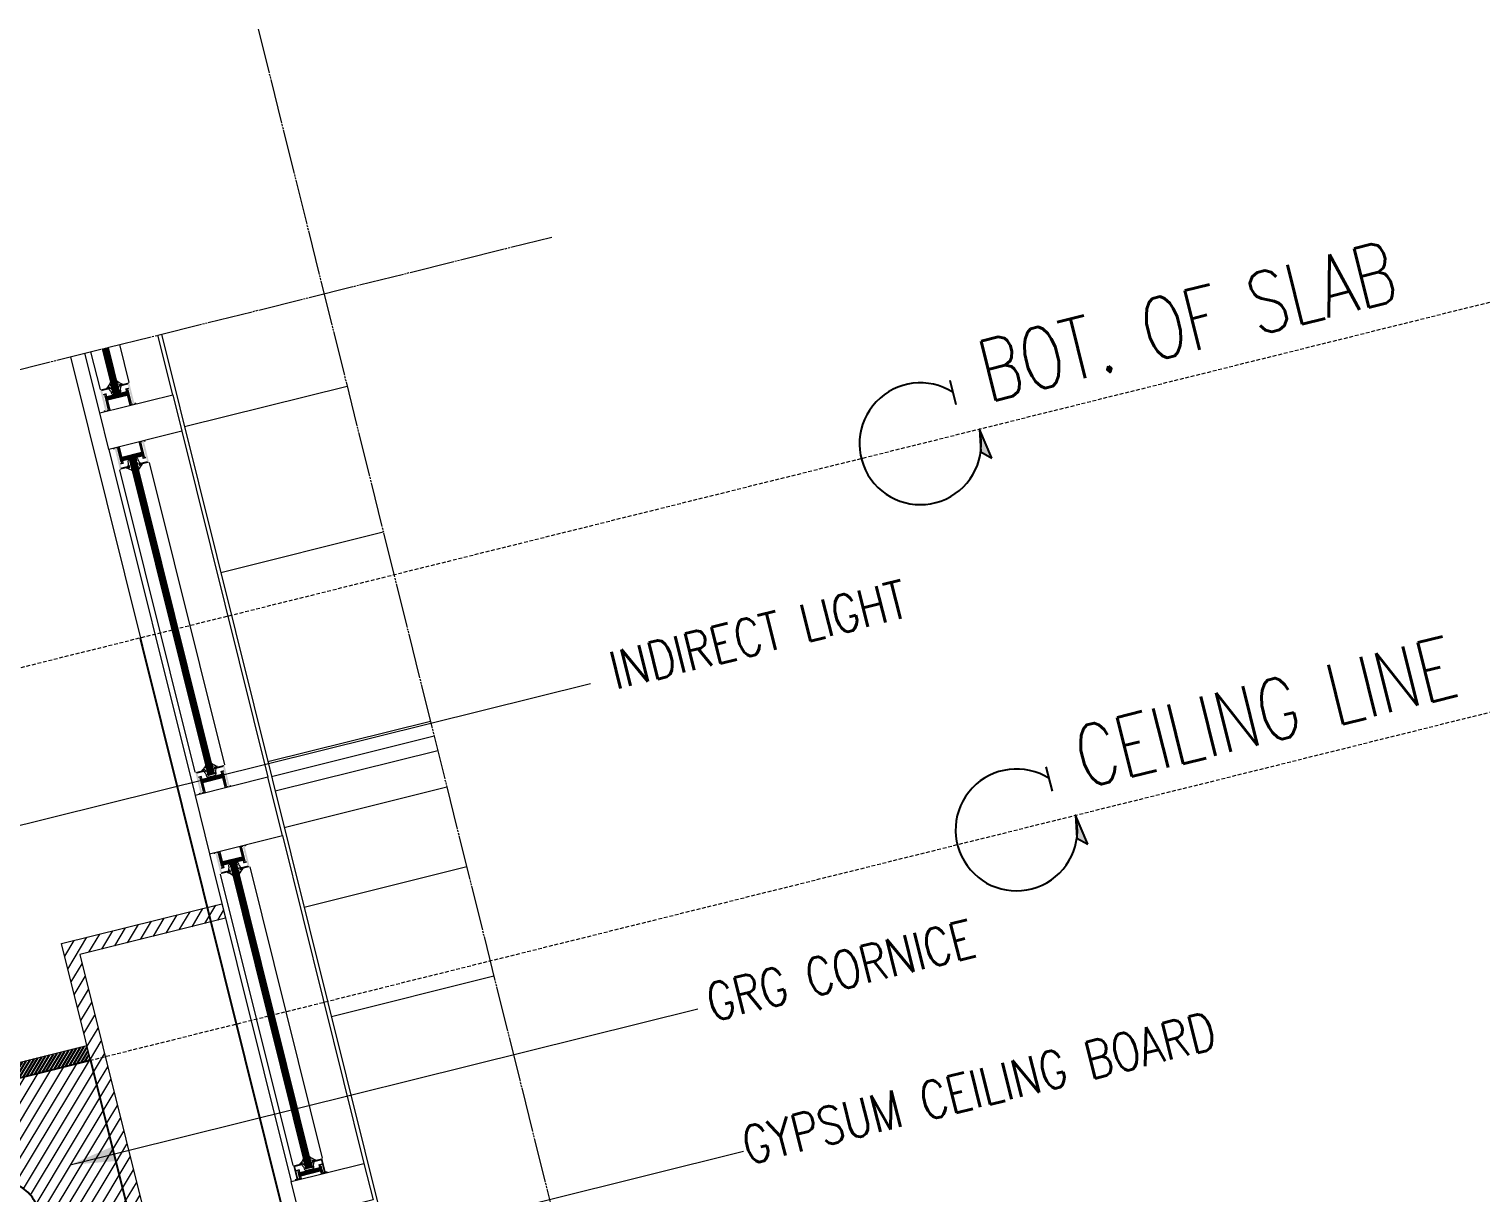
# Model space of a CAD drawing. Header units: inches. Extents: x 122939 to 389145, y 29603 to 574065.
# Drawn here: x 354276 to 356209, y 512353 to 513903 of the extents above; entities that cross this region are included whole.
import ezdxf

# ---------------------------------------------------------------- set-up
doc = ezdxf.new("R2010")
doc.units = ezdxf.units.IN
doc.header["$MEASUREMENT"] = 0
for name, pattern in [('DASHED', [0.75, 0.5, -0.25]), ('HIDDEN', [0.375, 0.25, -0.125]), ('PHANTOM-Z', [69.2, 60, -1.4, 2.5, -1.4, 2.5, -1.4])]:
    doc.linetypes.add(name, pattern=pattern)
for name, color, linetype in [('8', 8, 'Continuous'), ('A-Hidden', 8, 'HIDDEN'), ('gypsum', 31, 'Continuous'), ('Layer1', 1, 'Continuous'), ('Layer7', 8, 'Continuous')]:
    doc.layers.add(name, color=color, linetype=linetype)
for name, color, linetype, lineweight in [('a-cut', 30, 'PHANTOM-Z', 18), ('A-GLAZ', 134, 'Continuous', 18), ('A-RNDR-ALUM', 1, 'Continuous', 9), ('A-RNDR-PT36', 253, 'Continuous', 20), ('A-WALL-TILE', 8, 'Continuous', 9), ('GRC', 41, 'Continuous', 0), ('GRC Hatch', 253, 'Continuous', 0), ('ID-NOTES', 3, 'Continuous', 0)]:
    doc.layers.add(name, color=color, linetype=linetype, lineweight=lineweight)
doc.styles.add('grid_250', font='romans.shx', dxfattribs={"width": 0.75, "height": 0.75})
doc.styles.add('ID-ROMANS', font='romans.shx', dxfattribs={"width": 0.8})
doc.styles.add('ZZ-Dim All', font='romans.shx', dxfattribs={"width": 0.8})
doc.dimstyles.new('DIM 0200', dxfattribs={"dimscale": 200, "dimtxt": 1, "dimasz": 0.8, "dimexe": 0.5, "dimexo": 1, "dimgap": 0.4, "dimtad": 1, "dimdec": 0, "dimrnd": 10, "dimdsep": 46, "dimtxsty": 'ZZ-Dim All', "dimblk1": 'ARCHTICK', "dimblk2": 'ARCHTICK', "dimsah": 1, "dimcen": 1, "dimdle": 0.5, "dimclrd": 256, "dimclre": 256, "dimclrt": 256, "dimadec": 0, "dimazin": 2, "dimtfac": 1, "dimtdec": 0, "dimtix": 1, "dimtmove": 2, "dimatfit": 2, "dimfxl": 1, "dimfxlon": 1, "dimtolj": 1, "dimtzin": 0, "dimlwd": -1, "dimlwe": -1, "dimarcsym": 0})

# ---------------------------------------------------------------- blocks, each defined once
blk = doc.blocks.new('ceil003')
at = {"layer": '8'}
h = blk.add_hatch(dxfattribs=at)
h.set_pattern_fill('ANSI31', color=256, scale=30, style=0)
h.set_pattern_definition([(45, (-54370.66, -10452.2095), (-2.65165043, 2.65165043), [])])
h.paths.add_polyline_path([(2174.8, -310), (2174.8, -330), (1705.7, -330), (1705.7, -290), (1725.7, -290), (1725.7, -310)])
at = {"layer": 'GRC Hatch'}
h = blk.add_hatch(dxfattribs=at)
h.set_pattern_fill('ANSI31', color=256, scale=100, angle=-13.9714)
h.set_pattern_definition([(45, (-97644.68, -30431.668), (-8.8388348, 8.8388348), [])])
h.paths.add_polyline_path([(2174.8, -570), (2174.8, -170), (2394.8, -170), (2394.8, -190), (2194.8, -190), (2194.8, -570)])
h = blk.add_hatch(dxfattribs=at)
h.set_pattern_fill('ANSI31', color=256, scale=100, angle=-13.9714)
h.set_pattern_definition([(45, (-97644.68, -30431.668), (-8.8388348, 8.8388348), [])])
edge = h.paths.add_edge_path()
edge.add_line((1985.7, -355.3), (1985.7, -330))
edge.add_line((1985.7, -330), (2174.8, -330))
edge.add_line((2174.8, -330), (2174.8, -544.6))
edge.add_line((2174.8, -544.6), (2149.6, -544.6))
edge.add_line((2149.6, -544.6), (2149.6, -570))
edge.add_line((2149.6, -570), (2120.3, -570))
edge.add_line((2120.3, -570), (2120.3, -544.4))
edge.add_line((2120.3, -544.4), (2101.1, -544.4))
edge.add_line((2101.1, -544.4), (2101.2, -527.8))
edge.add_arc((2098.6, -485.6), 42.3, 192.2157, 273.5377, ccw=False)
edge.add_arc((2010.4, -506.5), 48.3, 14.2548, 42.8437)
edge.add_arc((2014.7, -503.5), 43.2, 43.884, 92.0552)
edge.add_line((2013.2, -460.4), (2013.1, -441.7))
edge.add_arc((2010.3, -402), 39.8, 180.8074, 273.9866, ccw=False)
edge.add_arc((1947.5, -402.8), 23, 0.6191, 29.7575)
edge.add_arc((1955, -399.3), 14.8, 32.3052, 92.8704)
edge.add_line((1954.2, -384.5), (1954.2, -355.3))
edge.add_line((1954.2, -355.3), (1985.7, -355.3))
at = {"layer": 'GRC', "elevation": 0}
blk.add_lwpolyline([(2174.8, -570), (2174.8, -170), (2394.8, -170), (2394.8, -190), (2194.8, -190), (2194.8, -570)], close=True, dxfattribs=at)
blk.add_lwpolyline([(2174.8, -330), (1705.7, -330), (1705.7, -290), (1725.7, -290), (1725.7, -310), (2174.8, -310)], dxfattribs=at)
at = {"layer": 'gypsum', "elevation": 0}
blk.add_lwpolyline([(1985.7, -355.3), (1985.7, -330), (2174.8, -330), (2174.8, -544.6), (2149.6, -544.6), (2149.6, -570), (2120.3, -570), (2120.3, -544.4), (2101.1, -544.4), (2101.2, -527.8, -0.370517), (2057.3, -494.5, 0.125394), (2045.9, -473.6, 0.213337), (2013.2, -460.4), (2013.1, -441.7, -0.43056), (1970.5, -402.6, 0.12783), (1967.5, -391.4, 0.270594), (1954.2, -384.5), (1954.2, -355.3)], format="xyb", close=True, dxfattribs=at)
blk = doc.blocks.new('_ARCHTICK')
at = {"color": 0, "linetype": 'ByBlock', "const_width": 0.15}
blk.add_lwpolyline([(-0.5, -0.5), (0.5, 0.5)], dxfattribs=at)

msp = doc.modelspace()

# ---------------------------------------------------------------- hatches: boundary and pattern name
at = {"layer": 'Layer1'}
for points in [[(355557.999, 513331.796), (355541.667, 513370.489), (355543.32, 513339.93)], [(355685.961, 512817.476), (355669.629, 512856.168), (355671.282, 512825.609)]]:
    msp.add_hatch(color=256, dxfattribs=at).paths.add_polyline_path(points)

# ---------------------------------------------------------------- linework, layer by layer
at = {"layer": 'a-cut'}
for p, q in [((354581.3, 513903.216, 0), (355758.549, 509171.474, 0)), ((348941.222, 512125.574, 0), (354972.51, 513626.148, 0))]:
    msp.add_line(p, q, dxfattribs=at)
at = {"layer": 'A-GLAZ'}
for p, q in [((354373.712, 513477.168, -0.001), (354389.009, 513415.685, -0.002)), ((354375.007, 513477.49, -0.001), (354390.304, 513416.007, -0.002)), ((354376.302, 513477.813, -0.001), (354391.599, 513416.329, -0.002)), ((354377.597, 513478.135, -0.001), (354392.894, 513416.651, -0.002)), ((354378.892, 513478.457, -0.001), (354394.189, 513416.974, -0.002)), ((354380.187, 513478.779, -0.001), (354395.484, 513417.296, -0.002)), ((354381.483, 513479.102, -0.001), (354396.78, 513417.618, -0.002)), ((354515.031, 512909.162, 0), (354410.024, 513331.217, -0.002)), ((354516.326, 512909.484, 0), (354411.319, 513331.539, -0.002)), ((354517.621, 512909.806, 0), (354412.614, 513331.862, -0.002)), ((354518.916, 512910.128, 0), (354413.909, 513332.184, -0.002)), ((354520.211, 512910.451, 0), (354415.205, 513332.506, -0.002)), ((354521.507, 512910.773, 0), (354416.5, 513332.828, -0.002)), ((354522.802, 512911.095, 0), (354417.795, 513333.151, -0.002)), ((354645.367, 512385.3, 0), (354544.025, 512792.624, 0.003)), ((354646.662, 512385.622, 0), (354545.32, 512792.946, 0.003)), ((354647.957, 512385.944, 0), (354546.615, 512793.268, 0.003)), ((354649.252, 512386.267, 0), (354547.911, 512793.59, 0.003)), ((354650.547, 512386.589, 0), (354549.206, 512793.913, 0.003)), ((354651.842, 512386.911, 0), (354550.501, 512794.235, 0.003)), ((354653.138, 512387.233, 0), (354551.796, 512794.557, 0.003))]:
    msp.add_line(p, q, dxfattribs=at)
at = {"layer": 'A-Hidden', "linetype": 'DASHED', "lineweight": 0, "ltscale": 10}
for p, q in [((348741.644, 511678.654, 0), (356655.626, 513647.64, 0)), ((348869.606, 511164.334, 0), (356783.588, 513133.319, -0.001))]:
    msp.add_line(p, q, dxfattribs=at)
at = {"layer": 'A-RNDR-ALUM'}
for p, q in [((354467.493, 513416.126, -0.004), (354447.724, 513495.582, -0.003)), ((354370.472, 513391.987, -0.004), (354350.704, 513471.444, -0.003)), ((354376.971, 513414.849, -0.002), (354377.619, 513415.01, -0.002)), ((354376.971, 513414.849, -0.002), (354377.619, 513415.01, -0.002)), ((354376.971, 513414.849, -0.002), (354381.316, 513397.386, -0.001)), ((354376.971, 513414.849, -0.002), (354381.316, 513397.386, -0.001)), ((354377.619, 513415.01, -0.002), (354381.964, 513397.547, -0.001)), ((354377.619, 513415.01, -0.002), (354381.964, 513397.547, -0.001)), ((354378.022, 513413.391, -0.002), (354407.56, 513420.74, -0.002)), ((354378.022, 513413.391, -0.002), (354407.56, 513420.74, -0.002)), ((354378.304, 513412.258, -0.002), (354407.842, 513419.607, -0.002)), ((354378.304, 513412.258, -0.002), (354407.842, 513419.607, -0.002)), ((354378.586, 513411.124, -0.002), (354408.124, 513418.473, -0.002)), ((354378.586, 513411.124, -0.002), (354408.124, 513418.473, -0.002)), ((354378.868, 513409.991, -0.002), (354408.406, 513417.34, -0.002)), ((354378.868, 513409.991, -0.002), (354408.406, 513417.34, -0.002)), ((354379.054, 513415.367, -0.002), (354379.701, 513415.528, -0.002)), ((354379.054, 513415.367, -0.002), (354379.701, 513415.528, -0.002)), ((354379.15, 513408.858, -0.002), (354408.688, 513416.207, -0.002)), ((354379.15, 513408.858, -0.002), (354408.688, 513416.207, -0.002)), ((354407.805, 513422.52, -0.002), (354407.158, 513422.359, -0.002)), ((354407.805, 513422.52, -0.002), (354407.158, 513422.359, -0.002)), ((354407.158, 513422.359, -0.002), (354411.502, 513404.896, -0.001)), ((354407.158, 513422.359, -0.002), (354411.502, 513404.896, -0.001)), ((354407.805, 513422.52, -0.002), (354412.15, 513405.057, -0.001)), ((354407.805, 513422.52, -0.002), (354412.15, 513405.057, -0.001)), ((354381.316, 513397.386, -0.001), (354381.964, 513397.547, -0.001)), ((354381.316, 513397.386, -0.001), (354381.964, 513397.547, -0.001)), ((354383.398, 513397.904, -0.001), (354384.046, 513398.065, -0.001)), ((354383.398, 513397.904, -0.001), (354384.046, 513398.065, -0.001)), ((354412.15, 513405.057, -0.001), (354411.502, 513404.896, -0.001)), ((354412.15, 513405.057, -0.001), (354411.502, 513404.896, -0.001)), ((354479.565, 513367.605, -0.005), (354594.248, 512906.657, 0.006)), ((354382.544, 513343.466, -0.005), (354497.222, 512882.54, 0.006)), ((354394.594, 513344.019, -0.001), (354395.241, 513344.181, -0.001)), ((354394.594, 513344.019, -0.001), (354395.241, 513344.181, -0.001)), ((354398.998, 513326.315, -0.002), (354394.594, 513344.019, -0.001)), ((354398.998, 513326.315, -0.002), (354394.594, 513344.019, -0.001)), ((354399.646, 513326.476, -0.002), (354395.241, 513344.181, -0.001)), ((354399.646, 513326.476, -0.002), (354395.241, 513344.181, -0.001)), ((354396.676, 513344.538, -0.001), (354397.323, 513344.699, -0.001)), ((354396.676, 513344.538, -0.001), (354397.323, 513344.699, -0.001)), ((354398.115, 513332.629, -0.002), (354427.654, 513339.978, -0.002)), ((354398.115, 513332.629, -0.002), (354427.654, 513339.978, -0.002)), ((354398.397, 513331.495, -0.002), (354427.936, 513338.844, -0.002)), ((354398.397, 513331.495, -0.002), (354427.936, 513338.844, -0.002)), ((354398.679, 513330.362, -0.002), (354428.218, 513337.711, -0.002)), ((354398.679, 513330.362, -0.002), (354428.218, 513337.711, -0.002)), ((354425.427, 513351.691, -0.001), (354424.78, 513351.53, -0.001)), ((354425.427, 513351.691, -0.001), (354424.78, 513351.53, -0.001)), ((354429.185, 513333.826, -0.002), (354424.78, 513351.53, -0.001)), ((354429.185, 513333.826, -0.002), (354424.78, 513351.53, -0.001)), ((354429.832, 513333.987, -0.002), (354425.427, 513351.691, -0.001)), ((354429.832, 513333.987, -0.002), (354425.427, 513351.691, -0.001)), ((354398.961, 513329.229, -0.002), (354428.5, 513336.578, -0.002)), ((354398.961, 513329.229, -0.002), (354428.5, 513336.578, -0.002)), ((354398.998, 513326.315, -0.002), (354399.646, 513326.476, -0.002)), ((354398.998, 513326.315, -0.002), (354399.646, 513326.476, -0.002)), ((354399.243, 513328.095, -0.002), (354428.782, 513335.445, -0.002)), ((354399.243, 513328.095, -0.002), (354428.782, 513335.445, -0.002)), ((354401.081, 513326.833, -0.002), (354401.728, 513326.995, -0.002)), ((354401.081, 513326.833, -0.002), (354401.728, 513326.995, -0.002)), ((354429.832, 513333.987, -0.002), (354429.185, 513333.826, -0.002)), ((354429.832, 513333.987, -0.002), (354429.185, 513333.826, -0.002)), ((354534.552, 512913.086, 0), (354533.904, 512912.925, 0)), ((354534.552, 512913.086, 0), (354533.904, 512912.925, 0)), ((354533.904, 512912.925, 0), (354538.252, 512895.449, 0.006)), ((354533.904, 512912.925, 0), (354538.252, 512895.449, 0.006)), ((354534.552, 512913.086, 0), (354538.899, 512895.61, 0.006)), ((354534.552, 512913.086, 0), (354538.899, 512895.61, 0.006)), ((354503.718, 512905.414, 0), (354504.365, 512905.575, 0)), ((354503.718, 512905.414, 0), (354504.365, 512905.575, 0)), ((354503.718, 512905.414, 0), (354508.066, 512887.939, 0.006)), ((354503.718, 512905.414, 0), (354508.066, 512887.939, 0.006)), ((354504.365, 512905.575, 0), (354508.713, 512888.1, 0.006)), ((354504.365, 512905.575, 0), (354508.713, 512888.1, 0.006)), ((354504.768, 512903.956, 0), (354534.307, 512911.306, 0)), ((354504.768, 512903.956, 0), (354534.307, 512911.306, 0)), ((354505.05, 512902.823, 0), (354534.589, 512910.172, 0)), ((354505.05, 512902.823, 0), (354534.589, 512910.172, 0)), ((354505.332, 512901.69, 0), (354534.871, 512909.039, 0)), ((354505.332, 512901.69, 0), (354534.871, 512909.039, 0)), ((354505.614, 512900.557, 0), (354535.153, 512907.906, 0)), ((354505.614, 512900.557, 0), (354535.153, 512907.906, 0)), ((354505.8, 512905.932, 0), (354506.448, 512906.093, 0)), ((354505.8, 512905.932, 0), (354506.448, 512906.093, 0)), ((354505.896, 512899.423, 0), (354535.435, 512906.772, 0)), ((354505.896, 512899.423, 0), (354535.435, 512906.772, 0)), ((354538.899, 512895.61, 0.006), (354538.252, 512895.449, 0.006)), ((354538.899, 512895.61, 0.006), (354538.252, 512895.449, 0.006)), ((354508.066, 512887.939, 0.006), (354508.713, 512888.1, 0.006)), ((354508.066, 512887.939, 0.006), (354508.713, 512888.1, 0.006)), ((354510.148, 512888.457, 0.006), (354510.796, 512888.618, 0.006)), ((354510.148, 512888.457, 0.006), (354510.796, 512888.618, 0.006)), ((354613.563, 512829.024, 0), (354722.17, 512392.5, 0)), ((354516.537, 512804.907, 0.003), (354625.143, 512368.383, 0)), ((354528.652, 512805.197, 0.003), (354529.299, 512805.358, 0.003)), ((354528.652, 512805.197, 0.003), (354529.299, 512805.358, 0.003)), ((354533, 512787.722, 0.003), (354528.652, 512805.197, 0.003)), ((354533, 512787.722, 0.003), (354528.652, 512805.197, 0.003)), ((354533.647, 512787.883, 0.003), (354529.299, 512805.358, 0.003)), ((354533.647, 512787.883, 0.003), (354529.299, 512805.358, 0.003)), ((354530.734, 512805.715, 0.003), (354531.382, 512805.876, 0.003)), ((354530.734, 512805.715, 0.003), (354531.382, 512805.876, 0.003)), ((354532.117, 512794.035, 0.003), (354561.655, 512801.384, 0.003)), ((354532.117, 512794.035, 0.003), (354561.655, 512801.384, 0.003)), ((354532.398, 512792.902, 0.003), (354561.937, 512800.251, 0.003)), ((354532.398, 512792.902, 0.003), (354561.937, 512800.251, 0.003)), ((354532.68, 512791.768, 0.003), (354562.219, 512799.118, 0.003)), ((354532.68, 512791.768, 0.003), (354562.219, 512799.118, 0.003)), ((354532.962, 512790.635, 0.003), (354562.501, 512797.984, 0.003)), ((354532.962, 512790.635, 0.003), (354562.501, 512797.984, 0.003)), ((354533.244, 512789.502, 0.003), (354562.783, 512796.851, 0.003)), ((354533.244, 512789.502, 0.003), (354562.783, 512796.851, 0.003)), ((354559.485, 512812.868, 0.003), (354558.838, 512812.707, 0.003)), ((354559.485, 512812.868, 0.003), (354558.838, 512812.707, 0.003)), ((354563.186, 512795.232, 0.003), (354558.838, 512812.707, 0.003)), ((354563.186, 512795.232, 0.003), (354558.838, 512812.707, 0.003)), ((354563.833, 512795.393, 0.003), (354559.485, 512812.868, 0.003)), ((354563.833, 512795.393, 0.003), (354559.485, 512812.868, 0.003)), ((354563.833, 512795.393, 0.003), (354563.186, 512795.232, 0.003)), ((354563.833, 512795.393, 0.003), (354563.186, 512795.232, 0.003)), ((354533, 512787.722, 0.003), (354533.647, 512787.883, 0.003)), ((354533, 512787.722, 0.003), (354533.647, 512787.883, 0.003)), ((354535.082, 512788.24, 0.003), (354535.729, 512788.401, 0.003)), ((354535.082, 512788.24, 0.003), (354535.729, 512788.401, 0.003)), ((354634.054, 512381.553, 0), (354634.701, 512381.714, 0)), ((354634.054, 512381.553, 0), (354634.701, 512381.714, 0)), ((354634.054, 512381.553, 0), (354635.987, 512373.782, 0)), ((354634.054, 512381.553, 0), (354635.987, 512373.782, 0)), ((354634.701, 512381.714, 0), (354636.635, 512373.943, 0)), ((354634.701, 512381.714, 0), (354636.635, 512373.943, 0)), ((354635.104, 512380.095, 0), (354664.643, 512387.444, 0)), ((354635.104, 512380.095, 0), (354664.643, 512387.444, 0)), ((354635.386, 512378.962, 0), (354664.925, 512386.311, 0)), ((354635.386, 512378.962, 0), (354664.925, 512386.311, 0)), ((354635.668, 512377.828, 0), (354665.207, 512385.177, 0)), ((354635.668, 512377.828, 0), (354665.207, 512385.177, 0)), ((354635.95, 512376.695, 0), (354665.489, 512384.044, 0)), ((354635.95, 512376.695, 0), (354665.489, 512384.044, 0)), ((354635.987, 512373.782, 0), (354636.635, 512373.943, 0)), ((354635.987, 512373.782, 0), (354636.635, 512373.943, 0)), ((354636.136, 512382.071, 0), (354636.784, 512382.232, 0)), ((354636.136, 512382.071, 0), (354636.784, 512382.232, 0)), ((354636.232, 512375.562, 0), (354665.77, 512382.911, 0)), ((354636.232, 512375.562, 0), (354665.77, 512382.911, 0)), ((354638.069, 512374.3, 0), (354638.717, 512374.461, 0)), ((354638.069, 512374.3, 0), (354638.717, 512374.461, 0)), ((354664.887, 512389.224, 0), (354664.24, 512389.063, 0)), ((354664.887, 512389.224, 0), (354664.24, 512389.063, 0)), ((354664.24, 512389.063, 0), (354666.173, 512381.292, 0)), ((354664.24, 512389.063, 0), (354666.173, 512381.292, 0)), ((354664.887, 512389.224, 0), (354666.821, 512381.453, 0)), ((354664.887, 512389.224, 0), (354666.821, 512381.453, 0)), ((354666.821, 512381.453, 0), (354666.173, 512381.292, 0)), ((354666.821, 512381.453, 0), (354666.173, 512381.292, 0))]:
    msp.add_line(p, q, dxfattribs=at)
at = {"layer": 'A-RNDR-ALUM', "elevation": -0.002}
for points in [[(354398.733, 513427.457), (354397.179, 513427.07), (354396.474, 513429.904, 0.01555259), (354397.402, 513429.601), (354400.484, 513430.368, -0.10430437), (354392.534, 513434.685), (354393.156, 513432.181, 0.01603552), (354393.986, 513431.611), (354394.287, 513430.402), (354393.8, 513429.593), (354394.484, 513426.845), (354394.97, 513427.654), (354395.544, 513425.35), (354395.057, 513424.542), (354395.741, 513421.794), (354396.227, 513422.603), (354396.542, 513421.338, -0.41421356), (354396.055, 513420.529), (354388.284, 513418.596, -0.41421356), (354387.476, 513419.082), (354387.161, 513420.347), (354387.97, 513419.861), (354387.286, 513422.608), (354386.477, 513423.095), (354385.904, 513425.398), (354386.713, 513424.912), (354386.029, 513427.659), (354385.221, 513428.146), (354384.92, 513429.356, 0.01603552), (354385.385, 513430.248), (354384.762, 513432.751, -0.10430437), (354379.761, 513425.212), (354382.844, 513425.979, 0.01555259), (354383.522, 513426.681), (354384.227, 513423.847), (354382.673, 513423.461, -0.02164637), (354385.079, 513420.423), (354385.533, 513418.599, 0.41421356), (354388.768, 513416.653), (354396.539, 513418.587, 0.41421356), (354398.485, 513421.821), (354398.031, 513423.646, -0.02164637)], [(354424.131, 513325.375), (354422.577, 513324.988), (354423.282, 513322.154, -0.01555259), (354423.959, 513322.856), (354427.042, 513323.623, 0.10430437), (354422.041, 513316.084), (354421.418, 513318.588, -0.01603552), (354421.884, 513319.48), (354421.583, 513320.689), (354420.774, 513321.176), (354420.091, 513323.923), (354420.899, 513323.437), (354420.326, 513325.741), (354419.518, 513326.227), (354418.834, 513328.975), (354419.643, 513328.488), (354419.328, 513329.753, 0.41421356), (354418.519, 513330.239), (354410.748, 513328.306, 0.41421356), (354410.262, 513327.497), (354410.576, 513326.233), (354411.063, 513327.041), (354411.746, 513324.294), (354411.26, 513323.485), (354411.833, 513321.181), (354412.32, 513321.99), (354413.003, 513319.242), (354412.517, 513318.434), (354412.818, 513317.224, -0.01603552), (354413.647, 513316.654), (354414.27, 513314.151, 0.10430437), (354406.319, 513318.467), (354409.402, 513319.234, -0.01555259), (354410.33, 513318.932), (354409.625, 513321.766), (354408.071, 513321.379, 0.02164637), (354408.773, 513325.19), (354408.319, 513327.014, -0.41421356), (354410.265, 513330.249), (354418.036, 513332.182, -0.41421356), (354421.271, 513330.236), (354421.725, 513328.412, 0.02164637)], [(354525.479, 512918.022), (354523.925, 512917.636), (354523.22, 512920.469, 0.01555259), (354524.148, 512920.167), (354527.231, 512920.934, -0.10430437), (354519.28, 512925.25), (354519.903, 512922.747, 0.01603552), (354520.732, 512922.177), (354521.033, 512920.967), (354520.547, 512920.159), (354521.23, 512917.411), (354521.717, 512918.22), (354522.29, 512915.916), (354521.803, 512915.107), (354522.487, 512912.36), (354522.974, 512913.169), (354523.288, 512911.904, -0.41421356), (354522.802, 512911.095), (354515.031, 512909.162, -0.41421356), (354514.222, 512909.648), (354513.907, 512910.913), (354514.716, 512910.426), (354514.032, 512913.174), (354513.224, 512913.66), (354512.651, 512915.964), (354513.459, 512915.478), (354512.776, 512918.225), (354511.967, 512918.712), (354511.666, 512919.921, 0.01603552), (354512.132, 512920.813), (354511.509, 512923.317, -0.10430437), (354506.508, 512915.778), (354509.591, 512916.545, 0.01555259), (354510.268, 512917.247), (354510.973, 512914.413), (354509.419, 512914.026, -0.02164637), (354511.825, 512910.989), (354512.279, 512909.165, 0.41421356), (354515.514, 512907.219), (354523.285, 512909.152, 0.41421356), (354525.231, 512912.387), (354524.777, 512914.211, -0.02164637)], [(354558.132, 512786.781), (354556.578, 512786.394), (354557.283, 512783.56, -0.01555259), (354557.961, 512784.263), (354561.043, 512785.03, 0.10430437), (354556.042, 512777.491), (354555.419, 512779.994, -0.01603552), (354555.885, 512780.886), (354555.584, 512782.096), (354554.775, 512782.582), (354554.092, 512785.33), (354554.901, 512784.843), (354554.327, 512787.147), (354553.519, 512787.634), (354552.835, 512790.381), (354553.644, 512789.895), (354553.329, 512791.159, 0.41421356), (354552.52, 512791.646), (354544.749, 512789.712, 0.41421356), (354544.263, 512788.904), (354544.578, 512787.639), (354545.064, 512788.448), (354545.748, 512785.7), (354545.261, 512784.891), (354545.834, 512782.588), (354546.321, 512783.396), (354547.004, 512780.649), (354546.518, 512779.84), (354546.819, 512778.631, -0.01603552), (354547.648, 512778.061), (354548.271, 512775.557, 0.10430437), (354540.32, 512779.874), (354543.403, 512780.641, -0.01555259), (354544.331, 512780.338), (354543.626, 512783.172), (354542.072, 512782.785, 0.02164637), (354542.774, 512786.596), (354542.32, 512788.42, -0.41421356), (354544.266, 512791.655), (354552.037, 512793.589, -0.41421356), (354555.272, 512791.643), (354555.726, 512789.819, 0.02164637)], [(354655.815, 512394.161), (354654.261, 512393.774), (354653.556, 512396.608, 0.01555259), (354654.484, 512396.305), (354657.567, 512397.072, -0.10430437), (354649.616, 512401.389), (354650.239, 512398.885, 0.01603552), (354651.068, 512398.315), (354651.369, 512397.106), (354650.883, 512396.297), (354651.566, 512393.549), (354652.053, 512394.358), (354652.626, 512392.054), (354652.139, 512391.246), (354652.823, 512388.498), (354653.309, 512389.307), (354653.624, 512388.042, -0.41421356), (354653.138, 512387.233), (354645.367, 512385.3, -0.41421356), (354644.558, 512385.786), (354644.243, 512387.051), (354645.052, 512386.565), (354644.368, 512389.312), (354643.56, 512389.799), (354642.986, 512392.102), (354643.795, 512391.616), (354643.112, 512394.363), (354642.303, 512394.85), (354642.002, 512396.06, 0.01603552), (354642.468, 512396.952), (354641.845, 512399.455, -0.10430437), (354636.844, 512391.916), (354639.926, 512392.683, 0.01555259), (354640.604, 512393.385), (354641.309, 512390.551), (354639.755, 512390.165, -0.02164637), (354642.161, 512387.127), (354642.615, 512385.303, 0.41421356), (354645.85, 512383.357), (354653.621, 512385.291, 0.41421356), (354655.567, 512388.525), (354655.113, 512390.35, -0.02164637)]]:
    msp.add_lwpolyline(points, format="xyb", close=True, dxfattribs=at)
for points in [[(354370.472, 513391.987), (354467.493, 513416.126), (354479.565, 513367.605), (354382.544, 513343.466)], [(354516.542, 512804.885), (354613.563, 512829.024), (354594.248, 512906.657), (354497.227, 512882.519)], [(354625.143, 512368.383), (354722.164, 512392.521), (354734.236, 512344.001), (354637.215, 512319.862)]]:
    msp.add_lwpolyline(points, close=True, dxfattribs=at)
at = {"layer": 'A-RNDR-ALUM', "const_width": 0.928}
for points, elevation in [([(354376.248, 513394.849, 0.41421356), (354375.905, 513394.278)], -0.001), ([(354376.248, 513394.849, 0.41421356), (354375.905, 513394.278)], -0.001), ([(354417.949, 513405.241, -0.41421356), (354418.519, 513404.898)], -0.001), ([(354417.949, 513405.241, -0.41421356), (354418.519, 513404.898)], -0.001), ([(354388.927, 513343.886, -0.41421356), (354388.357, 513344.229)], -0.001), ([(354388.927, 513343.886, -0.41421356), (354388.357, 513344.229)], -0.001), ([(354430.636, 513354.246, 0.41421356), (354430.979, 513354.816)], -0.001), ([(354430.636, 513354.246, 0.41421356), (354430.979, 513354.816)], -0.001), ([(354544.698, 512895.794, -0.41421356), (354545.269, 512895.451)], 0.006), ([(354544.698, 512895.794, -0.41421356), (354545.269, 512895.451)], 0.006), ([(354502.998, 512885.402, 0.41421356), (354502.655, 512884.832)], 0.006), ([(354502.998, 512885.402, 0.41421356), (354502.655, 512884.832)], 0.006), ([(354564.694, 512815.423, 0.41421356), (354565.037, 512815.994)], 0.003), ([(354564.694, 512815.423, 0.41421356), (354565.037, 512815.994)], 0.003), ([(354522.985, 512805.064, -0.41421356), (354522.415, 512805.407)], 0.003), ([(354522.985, 512805.064, -0.41421356), (354522.415, 512805.407)], 0.003), ([(354630.919, 512371.244, 0.41421356), (354630.576, 512370.674)], 0), ([(354630.919, 512371.244, 0.41421356), (354630.576, 512370.674)], 0), ([(354672.62, 512381.637, -0.41421356), (354673.19, 512381.294)], 0), ([(354672.62, 512381.637, -0.41421356), (354673.19, 512381.294)], 0)]:
    msp.add_lwpolyline(points, format="xyb", dxfattribs=dict(at, elevation=elevation))
at = {"layer": 'A-RNDR-ALUM'}
for points in [[(354372.584, 513422.188, -0.002), (354372.294, 513423.354, -0.002), (354382.996, 513424.779, -0.002), (354382.706, 513425.945, -0.002)], [(354372.584, 513422.188, -0.002), (354372.294, 513423.354, -0.002), (354382.996, 513424.779, -0.002), (354382.706, 513425.945, -0.002)], [(354372.874, 513421.023, -0.002), (354372.584, 513422.189, -0.002), (354383.286, 513423.614, -0.002), (354382.996, 513424.78, -0.002)], [(354372.874, 513421.023, -0.002), (354372.584, 513422.189, -0.002), (354383.286, 513423.614, -0.002), (354382.996, 513424.78, -0.002)], [(354374.71, 513417.063, -0.002), (354375.161, 513415.25, -0.002), (354379.372, 513418.223, -0.002), (354378.01, 513415.959, -0.002)], [(354374.71, 513417.063, -0.002), (354375.161, 513415.25, -0.002), (354379.372, 513418.223, -0.002), (354378.01, 513415.959, -0.002)], [(354378.526, 513413.887, -0.002), (354380.339, 513414.338, -0.002), (354378.01, 513415.959, -0.002), (354379.372, 513418.223, -0.002)], [(354378.526, 513413.887, -0.002), (354380.339, 513414.338, -0.002), (354378.01, 513415.959, -0.002), (354379.372, 513418.223, -0.002)], [(354407.837, 513430.959, -0.002), (354407.547, 513432.125, -0.002), (354397.425, 513428.369, -0.002), (354397.135, 513429.535, -0.002)], [(354407.837, 513430.959, -0.002), (354407.547, 513432.125, -0.002), (354397.425, 513428.369, -0.002), (354397.135, 513429.535, -0.002)], [(354408.127, 513429.794, -0.002), (354407.837, 513430.96, -0.002), (354397.714, 513427.204, -0.002), (354397.424, 513428.369, -0.002)], [(354408.127, 513429.794, -0.002), (354407.837, 513430.96, -0.002), (354397.714, 513427.204, -0.002), (354397.424, 513428.369, -0.002)], [(354408.902, 513425.57, -0.002), (354409.353, 513423.757, -0.002), (354404.24, 513424.41, -0.002), (354406.504, 513423.048, -0.002)], [(354408.902, 513425.57, -0.002), (354409.353, 513423.757, -0.002), (354404.24, 513424.41, -0.002), (354406.504, 513423.048, -0.002)], [(354407.02, 513420.976, -0.002), (354405.206, 513420.525, -0.002), (354406.504, 513423.048, -0.002), (354404.24, 513424.41, -0.002)], [(354407.02, 513420.976, -0.002), (354405.206, 513420.525, -0.002), (354406.504, 513423.048, -0.002), (354404.24, 513424.41, -0.002)], [(354408.309, 513415.795, -0.001), (354406.495, 513415.344, -0.001), (354411.235, 513404.031, -0.001), (354409.873, 513401.767, -0.001)], [(354408.309, 513415.795, -0.001), (354406.495, 513415.344, -0.001), (354411.235, 513404.031, -0.001), (354409.873, 513401.767, -0.001)], [(354378.012, 513393.84, -0.001), (354376.362, 513394.392, -0.001), (354377.561, 513395.653, -0.001), (354376.136, 513395.299, -0.001)], [(354378.012, 513393.84, -0.001), (354376.362, 513394.392, -0.001), (354377.561, 513395.653, -0.001), (354376.136, 513395.299, -0.001)], [(354379.815, 513408.706, -0.001), (354381.628, 513409.157, -0.001), (354382.741, 513396.942, -0.001), (354385.006, 513395.58, -0.001)], [(354379.815, 513408.706, -0.001), (354381.628, 513409.157, -0.001), (354382.741, 513396.942, -0.001), (354385.006, 513395.58, -0.001)], [(354382.741, 513396.942, -0.001), (354385.006, 513395.58, -0.001), (354379.892, 513396.233, -0.001), (354380.343, 513394.42, -0.001)], [(354382.741, 513396.942, -0.001), (354385.006, 513395.58, -0.001), (354379.892, 513396.233, -0.001), (354380.343, 513394.42, -0.001)], [(354411.235, 513404.031, -0.001), (354409.873, 513401.767, -0.001), (354414.085, 513404.74, -0.001), (354414.536, 513402.927, -0.001)], [(354411.235, 513404.031, -0.001), (354409.873, 513401.767, -0.001), (354414.085, 513404.74, -0.001), (354414.536, 513402.927, -0.001)], [(354416.867, 513403.507, -0.001), (354418.066, 513404.768, -0.001), (354416.416, 513405.32, -0.001), (354417.841, 513405.675, -0.001)], [(354416.867, 513403.507, -0.001), (354418.066, 513404.768, -0.001), (354416.416, 513405.32, -0.001), (354417.841, 513405.675, -0.001)], [(354419.199, 513404.087, -0.001), (354418.973, 513404.994, -0.001), (354416.867, 513403.507, -0.001), (354418.066, 513404.768, -0.001)], [(354419.199, 513404.087, -0.001), (354418.973, 513404.994, -0.001), (354416.867, 513403.507, -0.001), (354418.066, 513404.768, -0.001)], [(354375.681, 513393.26, -0.001), (354375.455, 513394.166, -0.001), (354378.012, 513393.84, -0.001), (354376.362, 513394.392, -0.001)], [(354375.681, 513393.26, -0.001), (354375.455, 513394.166, -0.001), (354378.012, 513393.84, -0.001), (354376.362, 513394.392, -0.001)], [(354387.682, 513345.024, -0.001), (354387.907, 513344.117, -0.001), (354390.013, 513345.604, -0.001), (354388.814, 513344.343, -0.001)], [(354387.682, 513345.024, -0.001), (354387.907, 513344.117, -0.001), (354390.013, 513345.604, -0.001), (354388.814, 513344.343, -0.001)], [(354390.013, 513345.604, -0.001), (354388.814, 513344.343, -0.001), (354390.464, 513343.791, -0.001), (354389.039, 513343.436, -0.001)], [(354390.013, 513345.604, -0.001), (354388.814, 513344.343, -0.001), (354390.464, 513343.791, -0.001), (354389.039, 513343.436, -0.001)], [(354395.645, 513345.079, -0.001), (354397.007, 513347.344, -0.001), (354392.795, 513344.371, -0.001), (354392.344, 513346.184, -0.001)], [(354395.645, 513345.079, -0.001), (354397.007, 513347.344, -0.001), (354392.795, 513344.371, -0.001), (354392.344, 513346.184, -0.001)], [(354398.632, 513333.074, -0.001), (354400.445, 513333.525, -0.001), (354395.645, 513345.079, -0.001), (354397.007, 513347.344, -0.001)], [(354398.632, 513333.074, -0.001), (354400.445, 513333.525, -0.001), (354395.645, 513345.079, -0.001), (354397.007, 513347.344, -0.001)], [(354424.139, 513352.169, -0.001), (354421.874, 513353.531, -0.001), (354426.988, 513352.878, -0.001), (354426.537, 513354.691, -0.001)], [(354424.139, 513352.169, -0.001), (354421.874, 513353.531, -0.001), (354426.988, 513352.878, -0.001), (354426.537, 513354.691, -0.001)], [(354427.126, 513340.163, -0.001), (354425.312, 513339.712, -0.001), (354424.139, 513352.169, -0.001), (354421.874, 513353.531, -0.001)], [(354427.126, 513340.163, -0.001), (354425.312, 513339.712, -0.001), (354424.139, 513352.169, -0.001), (354421.874, 513353.531, -0.001)], [(354431.2, 513355.851, -0.001), (354431.425, 513354.944, -0.001), (354428.868, 513355.271, -0.001), (354430.519, 513354.719, -0.001)], [(354431.2, 513355.851, -0.001), (354431.425, 513354.944, -0.001), (354428.868, 513355.271, -0.001), (354430.519, 513354.719, -0.001)], [(354428.868, 513355.271, -0.001), (354430.519, 513354.719, -0.001), (354429.32, 513353.458, -0.001), (354430.744, 513353.812, -0.001)], [(354428.868, 513355.271, -0.001), (354430.519, 513354.719, -0.001), (354429.32, 513353.458, -0.001), (354430.744, 513353.812, -0.001)], [(354398.038, 513323.299, -0.002), (354397.587, 513325.112, -0.002), (354402.701, 513324.459, -0.002), (354400.436, 513325.821, -0.002)], [(354398.038, 513323.299, -0.002), (354397.587, 513325.112, -0.002), (354402.701, 513324.459, -0.002), (354400.436, 513325.821, -0.002)], [(354398.272, 513318.94, -0.002), (354398.562, 513317.775, -0.002), (354408.684, 513321.531, -0.002), (354408.974, 513320.365, -0.002)], [(354398.272, 513318.94, -0.002), (354398.562, 513317.775, -0.002), (354408.684, 513321.531, -0.002), (354408.974, 513320.365, -0.002)], [(354398.562, 513317.775, -0.002), (354398.852, 513316.61, -0.002), (354408.974, 513320.366, -0.002), (354409.264, 513319.2, -0.002)], [(354398.562, 513317.775, -0.002), (354398.852, 513316.61, -0.002), (354408.974, 513320.366, -0.002), (354409.264, 513319.2, -0.002)], [(354399.921, 513327.893, -0.002), (354401.734, 513328.345, -0.002), (354400.436, 513325.821, -0.002), (354402.701, 513324.459, -0.002)], [(354399.921, 513327.893, -0.002), (354401.734, 513328.345, -0.002), (354400.436, 513325.821, -0.002), (354402.701, 513324.459, -0.002)], [(354433.525, 513327.711, -0.002), (354433.815, 513326.545, -0.002), (354423.113, 513325.121, -0.002), (354423.403, 513323.955, -0.002)], [(354433.525, 513327.711, -0.002), (354433.815, 513326.545, -0.002), (354423.113, 513325.121, -0.002), (354423.403, 513323.955, -0.002)], [(354433.815, 513326.546, -0.002), (354434.105, 513325.38, -0.002), (354423.402, 513323.956, -0.002), (354423.692, 513322.79, -0.002)], [(354433.815, 513326.546, -0.002), (354434.105, 513325.38, -0.002), (354423.402, 513323.956, -0.002), (354423.692, 513322.79, -0.002)], [(354428.415, 513334.983, -0.002), (354426.601, 513334.532, -0.002), (354428.93, 513332.91, -0.002), (354427.568, 513330.646, -0.002)], [(354428.415, 513334.983, -0.002), (354426.601, 513334.532, -0.002), (354428.93, 513332.91, -0.002), (354427.568, 513330.646, -0.002)], [(354432.231, 513331.806, -0.002), (354431.78, 513333.619, -0.002), (354427.568, 513330.646, -0.002), (354428.93, 513332.91, -0.002)], [(354432.231, 513331.806, -0.002), (354431.78, 513333.619, -0.002), (354427.568, 513330.646, -0.002), (354428.93, 513332.91, -0.002)], [(354499.33, 512912.754, 0), (354499.04, 512913.92, 0), (354509.742, 512915.345, 0), (354509.452, 512916.51, 0)], [(354499.33, 512912.754, 0), (354499.04, 512913.92, 0), (354509.742, 512915.345, 0), (354509.452, 512916.51, 0)], [(354499.62, 512911.589, 0), (354499.33, 512912.755, 0), (354510.032, 512914.18, 0), (354509.742, 512915.345, 0)], [(354499.62, 512911.589, 0), (354499.33, 512912.755, 0), (354510.032, 512914.18, 0), (354509.742, 512915.345, 0)], [(354534.583, 512921.525, 0), (354534.293, 512922.691, 0), (354524.171, 512918.934, 0), (354523.881, 512920.1, 0)], [(354534.583, 512921.525, 0), (354534.293, 512922.691, 0), (354524.171, 512918.934, 0), (354523.881, 512920.1, 0)], [(354534.873, 512920.36, 0), (354534.583, 512921.526, 0), (354524.461, 512917.769, 0), (354524.171, 512918.935, 0)], [(354534.873, 512920.36, 0), (354534.583, 512921.526, 0), (354524.461, 512917.769, 0), (354524.171, 512918.935, 0)], [(354535.649, 512916.136, 0), (354536.1, 512914.323, 0), (354530.986, 512914.976, 0), (354533.251, 512913.614, 0)], [(354535.649, 512916.136, 0), (354536.1, 512914.323, 0), (354530.986, 512914.976, 0), (354533.251, 512913.614, 0)], [(354533.766, 512911.542, 0), (354531.953, 512911.091, 0), (354533.251, 512913.614, 0), (354530.986, 512914.976, 0)], [(354533.766, 512911.542, 0), (354531.953, 512911.091, 0), (354533.251, 512913.614, 0), (354530.986, 512914.976, 0)], [(354501.456, 512907.629, 0), (354501.907, 512905.816, 0), (354506.119, 512908.789, 0), (354504.756, 512906.525, 0)], [(354501.456, 512907.629, 0), (354501.907, 512905.816, 0), (354506.119, 512908.789, 0), (354504.756, 512906.525, 0)], [(354505.272, 512904.452, 0), (354507.085, 512904.904, 0), (354504.756, 512906.525, 0), (354506.119, 512908.789, 0)], [(354505.272, 512904.452, 0), (354507.085, 512904.904, 0), (354504.756, 512906.525, 0), (354506.119, 512908.789, 0)], [(354506.561, 512899.272, 0.006), (354508.374, 512899.723, 0.006), (354509.491, 512887.495, 0.006), (354511.755, 512886.133, 0.006)], [(354506.561, 512899.272, 0.006), (354508.374, 512899.723, 0.006), (354509.491, 512887.495, 0.006), (354511.755, 512886.133, 0.006)], [(354535.055, 512906.361, 0.006), (354533.242, 512905.91, 0.006), (354537.985, 512894.584, 0.006), (354536.623, 512892.32, 0.006)], [(354535.055, 512906.361, 0.006), (354533.242, 512905.91, 0.006), (354537.985, 512894.584, 0.006), (354536.623, 512892.32, 0.006)], [(354537.985, 512894.584, 0.006), (354536.623, 512892.32, 0.006), (354540.834, 512895.293, 0.006), (354541.286, 512893.48, 0.006)], [(354537.985, 512894.584, 0.006), (354536.623, 512892.32, 0.006), (354540.834, 512895.293, 0.006), (354541.286, 512893.48, 0.006)], [(354543.617, 512894.06, 0.006), (354544.816, 512895.321, 0.006), (354543.166, 512895.873, 0.006), (354544.59, 512896.228, 0.006)], [(354543.617, 512894.06, 0.006), (354544.816, 512895.321, 0.006), (354543.166, 512895.873, 0.006), (354544.59, 512896.228, 0.006)], [(354545.948, 512894.64, 0.006), (354545.723, 512895.547, 0.006), (354543.617, 512894.06, 0.006), (354544.816, 512895.321, 0.006)], [(354545.948, 512894.64, 0.006), (354545.723, 512895.547, 0.006), (354543.617, 512894.06, 0.006), (354544.816, 512895.321, 0.006)], [(354502.43, 512883.813, 0.006), (354502.204, 512884.72, 0.006), (354504.761, 512884.393, 0.006), (354503.111, 512884.945, 0.006)], [(354502.43, 512883.813, 0.006), (354502.204, 512884.72, 0.006), (354504.761, 512884.393, 0.006), (354503.111, 512884.945, 0.006)], [(354504.761, 512884.393, 0.006), (354503.111, 512884.945, 0.006), (354504.31, 512886.206, 0.006), (354502.886, 512885.852, 0.006)], [(354504.761, 512884.393, 0.006), (354503.111, 512884.945, 0.006), (354504.31, 512886.206, 0.006), (354502.886, 512885.852, 0.006)], [(354509.491, 512887.495, 0.006), (354511.755, 512886.133, 0.006), (354506.642, 512886.786, 0.006), (354507.093, 512884.973, 0.006)], [(354509.491, 512887.495, 0.006), (354511.755, 512886.133, 0.006), (354506.642, 512886.786, 0.006), (354507.093, 512884.973, 0.006)], [(354558.197, 512813.346, 0.003), (354555.933, 512814.708, 0.003), (354561.046, 512814.055, 0.003), (354560.595, 512815.868, 0.003)], [(354558.197, 512813.346, 0.003), (354555.933, 512814.708, 0.003), (354561.046, 512814.055, 0.003), (354560.595, 512815.868, 0.003)], [(354561.127, 512801.57, 0.003), (354559.314, 512801.119, 0.003), (354558.197, 512813.346, 0.003), (354555.933, 512814.708, 0.003)], [(354561.127, 512801.57, 0.003), (354559.314, 512801.119, 0.003), (354558.197, 512813.346, 0.003), (354555.933, 512814.708, 0.003)], [(354565.258, 512817.029, 0.003), (354565.483, 512816.122, 0.003), (354562.927, 512816.449, 0.003), (354564.577, 512815.896, 0.003)], [(354565.258, 512817.029, 0.003), (354565.483, 512816.122, 0.003), (354562.927, 512816.449, 0.003), (354564.577, 512815.896, 0.003)], [(354562.927, 512816.449, 0.003), (354564.577, 512815.896, 0.003), (354563.378, 512814.635, 0.003), (354564.802, 512814.99, 0.003)], [(354562.927, 512816.449, 0.003), (354564.577, 512815.896, 0.003), (354563.378, 512814.635, 0.003), (354564.802, 512814.99, 0.003)], [(354521.74, 512806.201, 0.003), (354521.965, 512805.295, 0.003), (354524.071, 512806.781, 0.003), (354522.872, 512805.52, 0.003)], [(354521.74, 512806.201, 0.003), (354521.965, 512805.295, 0.003), (354524.071, 512806.781, 0.003), (354522.872, 512805.52, 0.003)], [(354524.071, 512806.781, 0.003), (354522.872, 512805.52, 0.003), (354524.522, 512804.968, 0.003), (354523.097, 512804.614, 0.003)], [(354524.071, 512806.781, 0.003), (354522.872, 512805.52, 0.003), (354524.522, 512804.968, 0.003), (354523.097, 512804.614, 0.003)], [(354529.703, 512806.257, 0.003), (354531.065, 512808.521, 0.003), (354526.853, 512805.548, 0.003), (354526.402, 512807.361, 0.003)], [(354529.703, 512806.257, 0.003), (354531.065, 512808.521, 0.003), (354526.853, 512805.548, 0.003), (354526.402, 512807.361, 0.003)], [(354532.633, 512794.481, 0.003), (354534.446, 512794.932, 0.003), (354529.703, 512806.257, 0.003), (354531.065, 512808.521, 0.003)], [(354532.633, 512794.481, 0.003), (354534.446, 512794.932, 0.003), (354529.703, 512806.257, 0.003), (354531.065, 512808.521, 0.003)], [(354562.416, 512796.389, 0.003), (354560.603, 512795.938, 0.003), (354562.931, 512794.317, 0.003), (354561.569, 512792.052, 0.003)], [(354562.416, 512796.389, 0.003), (354560.603, 512795.938, 0.003), (354562.931, 512794.317, 0.003), (354561.569, 512792.052, 0.003)], [(354532.039, 512784.705, 0.003), (354531.588, 512786.519, 0.003), (354536.702, 512785.865, 0.003), (354534.437, 512787.228, 0.003)], [(354532.039, 512784.705, 0.003), (354531.588, 512786.519, 0.003), (354536.702, 512785.865, 0.003), (354534.437, 512787.228, 0.003)], [(354532.273, 512780.347, 0.003), (354532.563, 512779.181, 0.003), (354542.685, 512782.937, 0.003), (354542.975, 512781.772, 0.003)], [(354532.273, 512780.347, 0.003), (354532.563, 512779.181, 0.003), (354542.685, 512782.937, 0.003), (354542.975, 512781.772, 0.003)], [(354532.563, 512779.182, 0.003), (354532.853, 512778.016, 0.003), (354542.975, 512781.772, 0.003), (354543.265, 512780.606, 0.003)], [(354532.563, 512779.182, 0.003), (354532.853, 512778.016, 0.003), (354542.975, 512781.772, 0.003), (354543.265, 512780.606, 0.003)], [(354533.922, 512789.3, 0.003), (354535.735, 512789.751, 0.003), (354534.437, 512787.228, 0.003), (354536.702, 512785.865, 0.003)], [(354533.922, 512789.3, 0.003), (354535.735, 512789.751, 0.003), (354534.437, 512787.228, 0.003), (354536.702, 512785.865, 0.003)], [(354567.526, 512789.118, 0.003), (354567.816, 512787.952, 0.003), (354557.114, 512786.527, 0.003), (354557.404, 512785.361, 0.003)], [(354567.526, 512789.118, 0.003), (354567.816, 512787.952, 0.003), (354557.114, 512786.527, 0.003), (354557.404, 512785.361, 0.003)], [(354567.816, 512787.953, 0.003), (354568.106, 512786.787, 0.003), (354557.404, 512785.362, 0.003), (354557.694, 512784.196, 0.003)], [(354567.816, 512787.953, 0.003), (354568.106, 512786.787, 0.003), (354557.404, 512785.362, 0.003), (354557.694, 512784.196, 0.003)], [(354566.232, 512793.212, 0.003), (354565.781, 512795.026, 0.003), (354561.569, 512792.052, 0.003), (354562.931, 512794.317, 0.003)], [(354566.232, 512793.212, 0.003), (354565.781, 512795.026, 0.003), (354561.569, 512792.052, 0.003), (354562.931, 512794.317, 0.003)], [(354629.666, 512388.892, 0), (354629.376, 512390.058, 0), (354640.078, 512391.483, 0), (354639.788, 512392.649, 0)], [(354629.666, 512388.892, 0), (354629.376, 512390.058, 0), (354640.078, 512391.483, 0), (354639.788, 512392.649, 0)], [(354629.956, 512387.727, 0), (354629.666, 512388.893, 0), (354640.368, 512390.318, 0), (354640.078, 512391.484, 0)], [(354629.956, 512387.727, 0), (354629.666, 512388.893, 0), (354640.368, 512390.318, 0), (354640.078, 512391.484, 0)], [(354664.919, 512397.663, 0), (354664.629, 512398.829, 0), (354654.507, 512395.073, 0), (354654.217, 512396.239, 0)], [(354664.919, 512397.663, 0), (354664.629, 512398.829, 0), (354654.507, 512395.073, 0), (354654.217, 512396.239, 0)], [(354665.209, 512396.498, 0), (354664.919, 512397.664, 0), (354654.797, 512393.908, 0), (354654.507, 512395.073, 0)], [(354665.209, 512396.498, 0), (354664.919, 512397.664, 0), (354654.797, 512393.908, 0), (354654.507, 512395.073, 0)], [(354665.985, 512392.274, 0), (354666.436, 512390.461, 0), (354661.322, 512391.114, 0), (354663.586, 512389.752, 0)], [(354665.985, 512392.274, 0), (354666.436, 512390.461, 0), (354661.322, 512391.114, 0), (354663.586, 512389.752, 0)], [(354664.102, 512387.68, 0), (354662.289, 512387.229, 0), (354663.586, 512389.752, 0), (354661.322, 512391.114, 0)], [(354664.102, 512387.68, 0), (354662.289, 512387.229, 0), (354663.586, 512389.752, 0), (354661.322, 512391.114, 0)], [(354630.352, 512369.655, 0), (354630.126, 512370.562, 0), (354632.683, 512370.236, 0), (354631.033, 512370.788, 0)], [(354630.352, 512369.655, 0), (354630.126, 512370.562, 0), (354632.683, 512370.236, 0), (354631.033, 512370.788, 0)], [(354632.683, 512370.236, 0), (354631.033, 512370.788, 0), (354632.232, 512372.049, 0), (354630.807, 512371.694, 0)], [(354632.683, 512370.236, 0), (354631.033, 512370.788, 0), (354632.232, 512372.049, 0), (354630.807, 512371.694, 0)], [(354631.792, 512383.767, 0), (354632.243, 512381.954, 0), (354636.454, 512384.927, 0), (354635.092, 512382.663, 0)], [(354631.792, 512383.767, 0), (354632.243, 512381.954, 0), (354636.454, 512384.927, 0), (354635.092, 512382.663, 0)], [(354637.412, 512373.338, 0), (354639.677, 512371.976, 0), (354634.563, 512372.629, 0), (354635.014, 512370.816, 0)], [(354637.412, 512373.338, 0), (354639.677, 512371.976, 0), (354634.563, 512372.629, 0), (354635.014, 512370.816, 0)], [(354635.608, 512380.591, 0), (354637.421, 512381.042, 0), (354635.092, 512382.663, 0), (354636.454, 512384.927, 0)], [(354635.608, 512380.591, 0), (354637.421, 512381.042, 0), (354635.092, 512382.663, 0), (354636.454, 512384.927, 0)], [(354636.897, 512375.41, 0), (354638.71, 512375.861, 0), (354637.412, 512373.338, 0), (354639.677, 512371.976, 0)], [(354636.897, 512375.41, 0), (354638.71, 512375.861, 0), (354637.412, 512373.338, 0), (354639.677, 512371.976, 0)], [(354665.391, 512382.499, 0), (354663.578, 512382.048, 0), (354665.907, 512380.427, 0), (354664.544, 512378.163, 0)], [(354665.391, 512382.499, 0), (354663.578, 512382.048, 0), (354665.907, 512380.427, 0), (354664.544, 512378.163, 0)], [(354665.907, 512380.427, 0), (354664.544, 512378.163, 0), (354668.756, 512381.136, 0), (354669.207, 512379.323, 0)], [(354665.907, 512380.427, 0), (354664.544, 512378.163, 0), (354668.756, 512381.136, 0), (354669.207, 512379.323, 0)], [(354671.538, 512379.903, 0), (354672.738, 512381.164, 0), (354671.087, 512381.716, 0), (354672.512, 512382.07, 0)], [(354671.538, 512379.903, 0), (354672.738, 512381.164, 0), (354671.087, 512381.716, 0), (354672.512, 512382.07, 0)], [(354673.87, 512380.483, 0), (354673.644, 512381.389, 0), (354671.538, 512379.903, 0), (354672.738, 512381.164, 0)], [(354673.87, 512380.483, 0), (354673.644, 512381.389, 0), (354671.538, 512379.903, 0), (354672.738, 512381.164, 0)]]:
    msp.add_solid(points, dxfattribs=at)
for points in [[(354370.763, 513422.974, -0.002), (354373.675, 513421.223, -0.002), (354372.836, 513423.49, -0.002), (354373.416, 513421.158, -0.002)], [(354370.763, 513422.974, -0.002), (354373.675, 513421.223, -0.002), (354372.836, 513423.49, -0.002), (354373.416, 513421.158, -0.002)], [(354370.763, 513422.974, 0.002), (354373.675, 513421.223, 0.002), (354378.012, 513393.84, 0.002), (354380.343, 513394.42, 0.002)], [(354370.763, 513422.974, 0.002), (354373.675, 513421.223, 0.002), (354378.012, 513393.84, 0.002), (354380.343, 513394.42, 0.002)], [(354409.619, 513432.641, -0.002), (354407.868, 513429.73, -0.002), (354407.547, 513432.126, -0.002), (354408.127, 513429.794, -0.002)], [(354409.619, 513432.641, -0.002), (354407.868, 513429.73, -0.002), (354407.547, 513432.126, -0.002), (354408.127, 513429.794, -0.002)], [(354407.868, 513429.73, 0.002), (354409.619, 513432.641, 0.002), (354414.536, 513402.927, 0.002), (354416.867, 513403.507, 0.002)], [(354407.868, 513429.73, 0.002), (354409.619, 513432.641, 0.002), (354414.536, 513402.927, 0.002), (354416.867, 513403.507, 0.002)], [(354397.321, 513316.228, 0.002), (354399.073, 513319.14, 0.002), (354390.013, 513345.604, 0.002), (354392.344, 513346.184, 0.002)], [(354397.321, 513316.228, 0.002), (354399.073, 513319.14, 0.002), (354390.013, 513345.604, 0.002), (354392.344, 513346.184, 0.002)], [(354433.266, 513327.647, 0.002), (354436.177, 513325.895, 0.002), (354426.537, 513354.691, 0.002), (354428.868, 513355.271, 0.002)], [(354433.266, 513327.647, 0.002), (354436.177, 513325.895, 0.002), (354426.537, 513354.691, 0.002), (354428.868, 513355.271, 0.002)], [(354397.321, 513316.228, -0.002), (354399.073, 513319.14, -0.002), (354399.394, 513316.744, -0.002), (354398.814, 513319.075, -0.002)], [(354397.321, 513316.228, -0.002), (354399.073, 513319.14, -0.002), (354399.394, 513316.744, -0.002), (354398.814, 513319.075, -0.002)], [(354436.177, 513325.895, -0.002), (354433.266, 513327.647, -0.002), (354434.105, 513325.38, -0.002), (354433.525, 513327.711, -0.002)], [(354436.177, 513325.895, -0.002), (354433.266, 513327.647, -0.002), (354434.105, 513325.38, -0.002), (354433.525, 513327.711, -0.002)], [(354497.51, 512913.54, 0), (354500.421, 512911.788, 0), (354499.582, 512914.055, 0), (354500.162, 512911.724, 0)], [(354497.51, 512913.54, 0), (354500.421, 512911.788, 0), (354499.582, 512914.055, 0), (354500.162, 512911.724, 0)], [(354497.51, 512913.54, 0.009), (354500.421, 512911.788, 0.009), (354504.761, 512884.393, 0.009), (354507.093, 512884.973, 0.009)], [(354497.51, 512913.54, 0.009), (354500.421, 512911.788, 0.009), (354504.761, 512884.393, 0.009), (354507.093, 512884.973, 0.009)], [(354536.365, 512923.207, 0), (354534.614, 512920.295, 0), (354534.293, 512922.691, 0), (354534.873, 512920.36, 0)], [(354536.365, 512923.207, 0), (354534.614, 512920.295, 0), (354534.293, 512922.691, 0), (354534.873, 512920.36, 0)], [(354534.614, 512920.295, 0.009), (354536.365, 512923.207, 0.009), (354541.286, 512893.48, 0.009), (354543.617, 512894.06, 0.009)], [(354534.614, 512920.295, 0.009), (354536.365, 512923.207, 0.009), (354541.286, 512893.48, 0.009), (354543.617, 512894.06, 0.009)], [(354567.267, 512789.053, 0.006), (354570.178, 512787.302, 0.006), (354560.595, 512815.868, 0.006), (354562.927, 512816.449, 0.006)], [(354567.267, 512789.053, 0.006), (354570.178, 512787.302, 0.006), (354560.595, 512815.868, 0.006), (354562.927, 512816.449, 0.006)], [(354531.323, 512777.635, 0.006), (354533.074, 512780.546, 0.006), (354524.071, 512806.781, 0.006), (354526.402, 512807.361, 0.006)], [(354531.323, 512777.635, 0.006), (354533.074, 512780.546, 0.006), (354524.071, 512806.781, 0.006), (354526.402, 512807.361, 0.006)], [(354531.323, 512777.635, 0.003), (354533.074, 512780.546, 0.003), (354533.395, 512778.15, 0.003), (354532.815, 512780.482, 0.003)], [(354531.323, 512777.635, 0.003), (354533.074, 512780.546, 0.003), (354533.395, 512778.15, 0.003), (354532.815, 512780.482, 0.003)], [(354570.178, 512787.302, 0.003), (354567.267, 512789.053, 0.003), (354568.106, 512786.786, 0.003), (354567.526, 512789.118, 0.003)], [(354570.178, 512787.302, 0.003), (354567.267, 512789.053, 0.003), (354568.106, 512786.786, 0.003), (354567.526, 512789.118, 0.003)], [(354627.846, 512389.678, 0), (354630.757, 512387.927, 0), (354629.918, 512390.194, 0), (354630.498, 512387.862, 0)], [(354627.846, 512389.678, 0), (354630.757, 512387.927, 0), (354629.918, 512390.194, 0), (354630.498, 512387.862, 0)], [(354627.846, 512389.678, 0.004), (354630.757, 512387.927, 0.004), (354632.683, 512370.236, 0.004), (354635.014, 512370.816, 0.004)], [(354627.846, 512389.678, 0.004), (354630.757, 512387.927, 0.004), (354632.683, 512370.236, 0.004), (354635.014, 512370.816, 0.004)], [(354666.701, 512399.345, 0), (354664.95, 512396.434, 0), (354664.629, 512398.83, 0), (354665.209, 512396.498, 0)], [(354666.701, 512399.345, 0), (354664.95, 512396.434, 0), (354664.629, 512398.83, 0), (354665.209, 512396.498, 0)], [(354664.95, 512396.434, 0.004), (354666.701, 512399.345, 0.004), (354669.207, 512379.323, 0.004), (354671.538, 512379.903, 0.004)], [(354664.95, 512396.434, 0.004), (354666.701, 512399.345, 0.004), (354669.207, 512379.323, 0.004), (354671.538, 512379.903, 0.004)]]:
    msp.add_trace(points, dxfattribs=at)
at = {"layer": 'A-RNDR-PT36'}
for p, q in [((354452.597, 513496.795, -0.002), (355439.276, 509531.018, -0.002)), ((354358.238, 513473.318, -0.001), (354370.763, 513422.974, -0.002)), ((354409.619, 513432.641, -0.002), (354397.093, 513482.986, -0.001)), ((354331.312, 513466.619, 0), (355317.948, 509500.832, 0)), ((354436.177, 513325.895, -0.002), (354536.365, 512923.207, 0)), ((354497.51, 512913.54, 0), (354397.321, 513316.228, -0.002)), ((354627.846, 512389.678, 0), (354531.323, 512777.635, 0.003)), ((354570.178, 512787.302, 0.003), (354666.701, 512399.345, 0))]:
    msp.add_line(p, q, dxfattribs=at)
at = {"layer": 'A-RNDR-PT36', "color": 1}
for p, q in [((354599.121, 512907.869, 0.007), (354815.544, 512961.715, 0.003)), ((354603.95, 512888.461, 0.007), (354820.372, 512942.307, 0.003)), ((354616.022, 512839.94, 0.008), (354832.444, 512893.786, 0.004))]:
    msp.add_line(p, q, dxfattribs=at)
at = {"layer": 'A-RNDR-PT36', "elevation": -0.002}
for points in [[(354483.231, 513373.669), (354699.654, 513427.515)], [(354531.518, 513179.586), (354747.941, 513233.431)]]:
    msp.add_lwpolyline(points, dxfattribs=at)
at = {"layer": 'A-RNDR-PT36', "color": 1, "elevation": 0}
for points in [[(354810.715, 512981.125), (354594.291, 512927.283)], [(354858.939, 512787.295), (354642.516, 512733.449)]]:
    msp.add_lwpolyline(points, dxfattribs=at)
at = {"layer": 'A-WALL-TILE'}
msp.add_line((354895.169, 512641.675, 0), (354678.746, 512587.829, 0), dxfattribs=at)
at = {"layer": 'gypsum', "color": 8}
msp.add_line((355301.073, 509568.768, 0), (354424.653, 513091.379, 0), dxfattribs=at)
at = {"layer": 'Layer1'}
for points, elevation in [([(355557.999, 513331.796), (355541.667, 513370.489), (355543.32, 513339.93)], 349.001), ([(355685.961, 512817.476), (355669.629, 512856.168), (355671.282, 512825.609)], 536.924)]:
    msp.add_lwpolyline(points, close=True, dxfattribs=dict(at, elevation=elevation))
at = {"layer": 'Layer7'}
for p, q in [((355510.754, 513402.54, 0), (355502.64, 513435.152, 0)), ((355638.716, 512888.219, 187.923), (355630.602, 512920.831, 187.923))]:
    msp.add_line(p, q, dxfattribs=at)
for centre in [(355462.972, 513350.909, 0), (355590.934, 512836.589, 187.923)]:
    msp.add_arc(centre, 81.094, 57.461395, 13.971423, dxfattribs=at)

# ---------------------------------------------------------------- block references
at = {"layer": 'GRC', "rotation": 13.9714232829857}
msp.add_blockref('ceil003', (352168.087, 512325.051, 0), dxfattribs=at)

# ---------------------------------------------------------------- texts
at = {"layer": 'ID-NOTES', "style": 'grid_250', "width": 0.75}
for s, p in [('BOT. OF SLAB ', (355553.273, 513406.167, 0)), ('CEILING LINE', (355681.235, 512891.846, 187.923))]:
    msp.add_text(s, height=81.25, rotation=13.971423, dxfattribs=at).set_placement(p)
at = {"layer": 'ID-NOTES', "char_height": 50, "width": 1075.05767, "attachment_point": 1, "rotation": 13.971423, "style": 'ID-ROMANS'}
for s, insert in [('INDIRECT LIGHT', (355045.006, 513072.014, 0)), ('GRG CORNICE', (355173.886, 512629.666, 0)), ('GYPSUM CEILING BOARD', (355221.302, 512439.086, 0))]:
    msp.add_mtext(s, dxfattribs=dict(at, insert=insert))

# ---------------------------------------------------------------- leaders
at = {"layer": 'ID-NOTES'}
for points in [[(353791.981, 512536.525, 0), (353959.551, 512767.082, 0), (355023.634, 513031.824, 0)], [(353459.477, 512646.346, 0), (353893.547, 512076.935, 0), (355227.647, 512408.857, 0)], [(354331.005, 512390.657, 0), (355166.574, 512598.545, 0)]]:
    msp.add_leader(points, dimstyle='DIM 0200', override={"dimasz": 0.3, "dimtad": 0, "dimclrd": 8}, dxfattribs=at)

doc.saveas('drawing.dxf')
